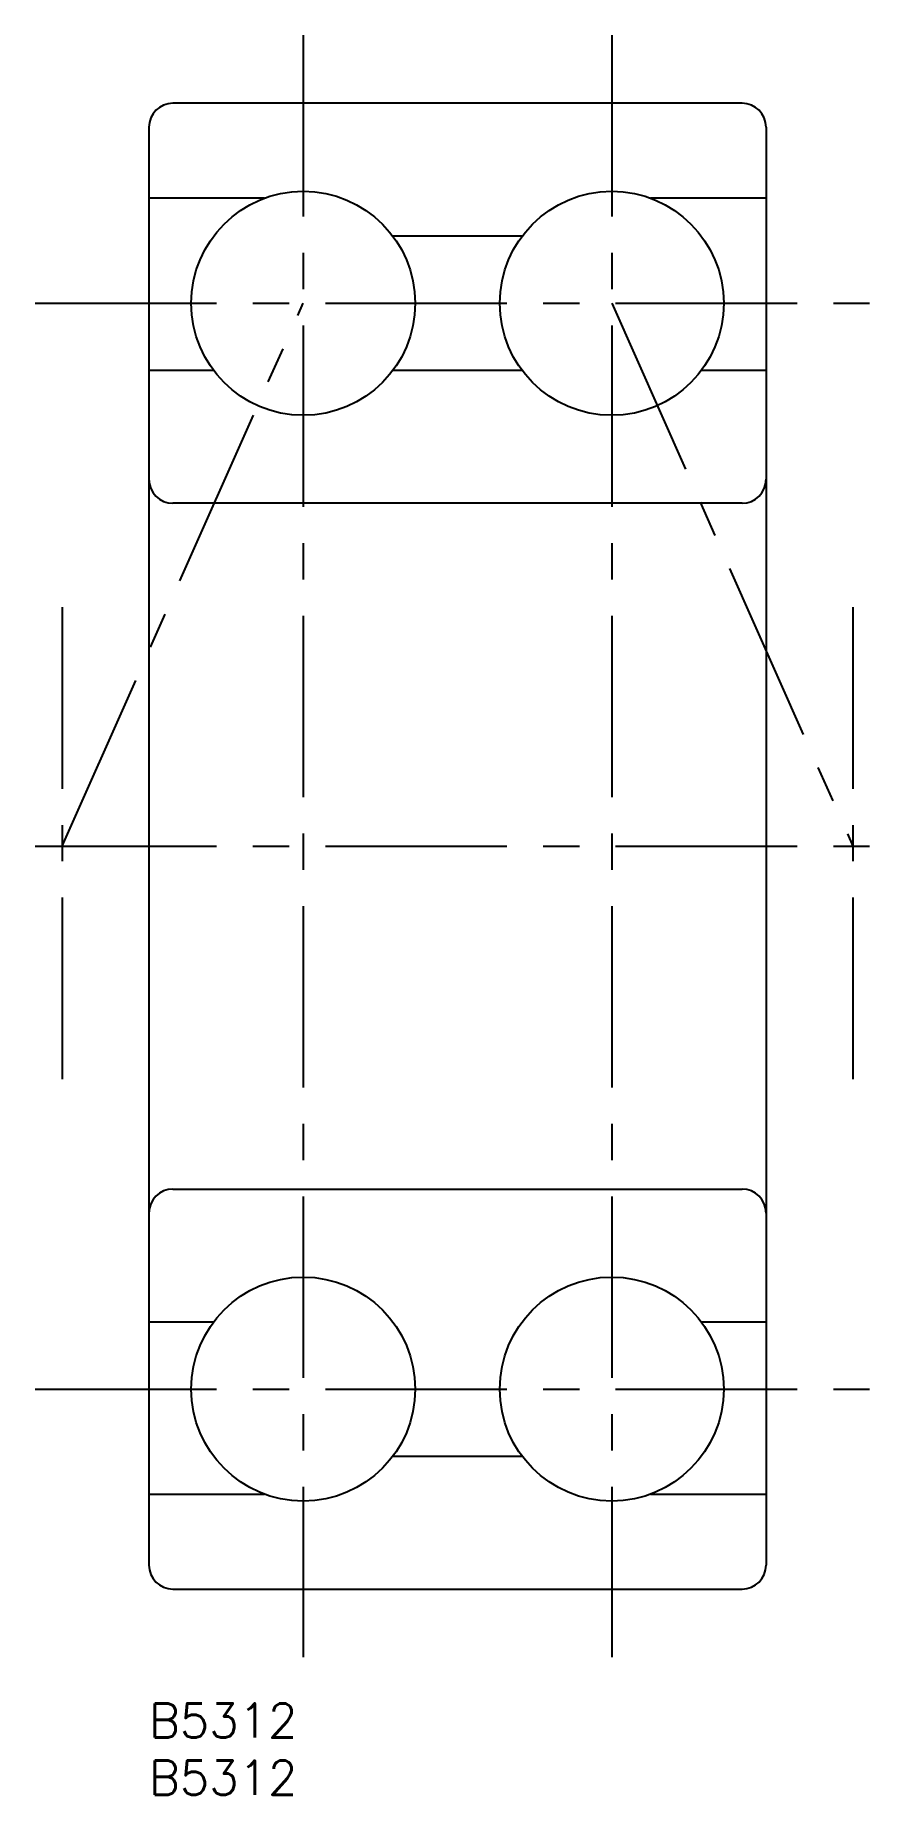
# Model space of a CAD drawing. Extents: x -10 to 64, y -8 to 146.
import ezdxf

# ---------------------------------------------------------------- set-up
doc = ezdxf.new("R2010")
doc.units = 0
doc.header["$LTSCALE"] = 0.5
doc.linetypes.add('CENTER', pattern=[50.8, 31.75, -6.35, 6.35, -6.35])
for name, color, linetype in [('MSM_CENTER', 1, 'CENTER'), ('MSM_CONTINUOUS', 7, 'CONTINUOUS'), ('MSM_PART_NUMBER', 7, 'CONTINUOUS')]:
    doc.layers.add(name, color=color, linetype=linetype)
doc.styles.get("Standard").update_dxf_attribs({"font": 'txt.shx', "height": 3, "bigfont": 'bigfont.shx'})

msp = doc.modelspace()

# ---------------------------------------------------------------- linework, layer by layer
at = {"layer": 'MSM_CENTER'}
for p, q in [((13.5, 145.96), (13.5, 4.04)), ((40.5, 145.96), (40.5, 4.04)), ((-9.96, 122.5), (63.96, 122.5)), ((-7.6, 75), (13.5, 122.5)), ((40.5, 122.5), (61.6, 75)), ((-7.6, 95.9), (-7.6, 54.1)), ((61.6, 95.9), (61.6, 54.1)), ((-9.96, 75), (63.96, 75)), ((-9.96, 27.5), (63.96, 27.5))]:
    msp.add_line(p, q, dxfattribs=at)
at = {"layer": 'MSM_CONTINUOUS'}
for p, q in [((51.9, 140), (2.1, 140)), ((0, 137.9), (0, 12.1)), ((54, 137.9), (54, 12.1)), ((10.12, 131.7), (0, 131.7)), ((54, 131.7), (43.88, 131.7)), ((32.66, 128.38), (21.34, 128.38)), ((5.66, 116.62), (0, 116.62)), ((32.66, 116.62), (21.34, 116.62)), ((54, 116.62), (48.34, 116.62)), ((51.9, 105), (2.1, 105)), ((2.1, 45), (51.9, 45)), ((0, 33.38), (5.66, 33.38)), ((48.34, 33.38), (54, 33.38)), ((21.34, 21.62), (32.66, 21.62)), ((0, 18.3), (10.12, 18.3)), ((43.88, 18.3), (54, 18.3)), ((2.1, 10), (51.9, 10))]:
    msp.add_line(p, q, dxfattribs=at)
for centre in [(13.5, 122.5), (40.5, 122.5), (13.5, 27.5), (40.5, 27.5)]:
    msp.add_circle(centre, 9.8, dxfattribs=at)
for centre, start, end in [((2.1, 137.9), 90, 180), ((51.9, 137.9), 360, 90), ((2.1, 107.1), 180, 270), ((51.9, 107.1), 270, 0), ((2.1, 42.9), 90, 180), ((51.9, 42.9), 360, 90), ((2.1, 12.1), 180, 270), ((51.9, 12.1), 270, 0)]:
    msp.add_arc(centre, 2.1, start, end, dxfattribs=at)

# ---------------------------------------------------------------- texts
at = {"layer": 'MSM_PART_NUMBER'}
for p in [(0, -3), (0, -8)]:
    msp.add_text('B5312', height=3, dxfattribs=at).set_placement(p)

doc.saveas('drawing.dxf')
